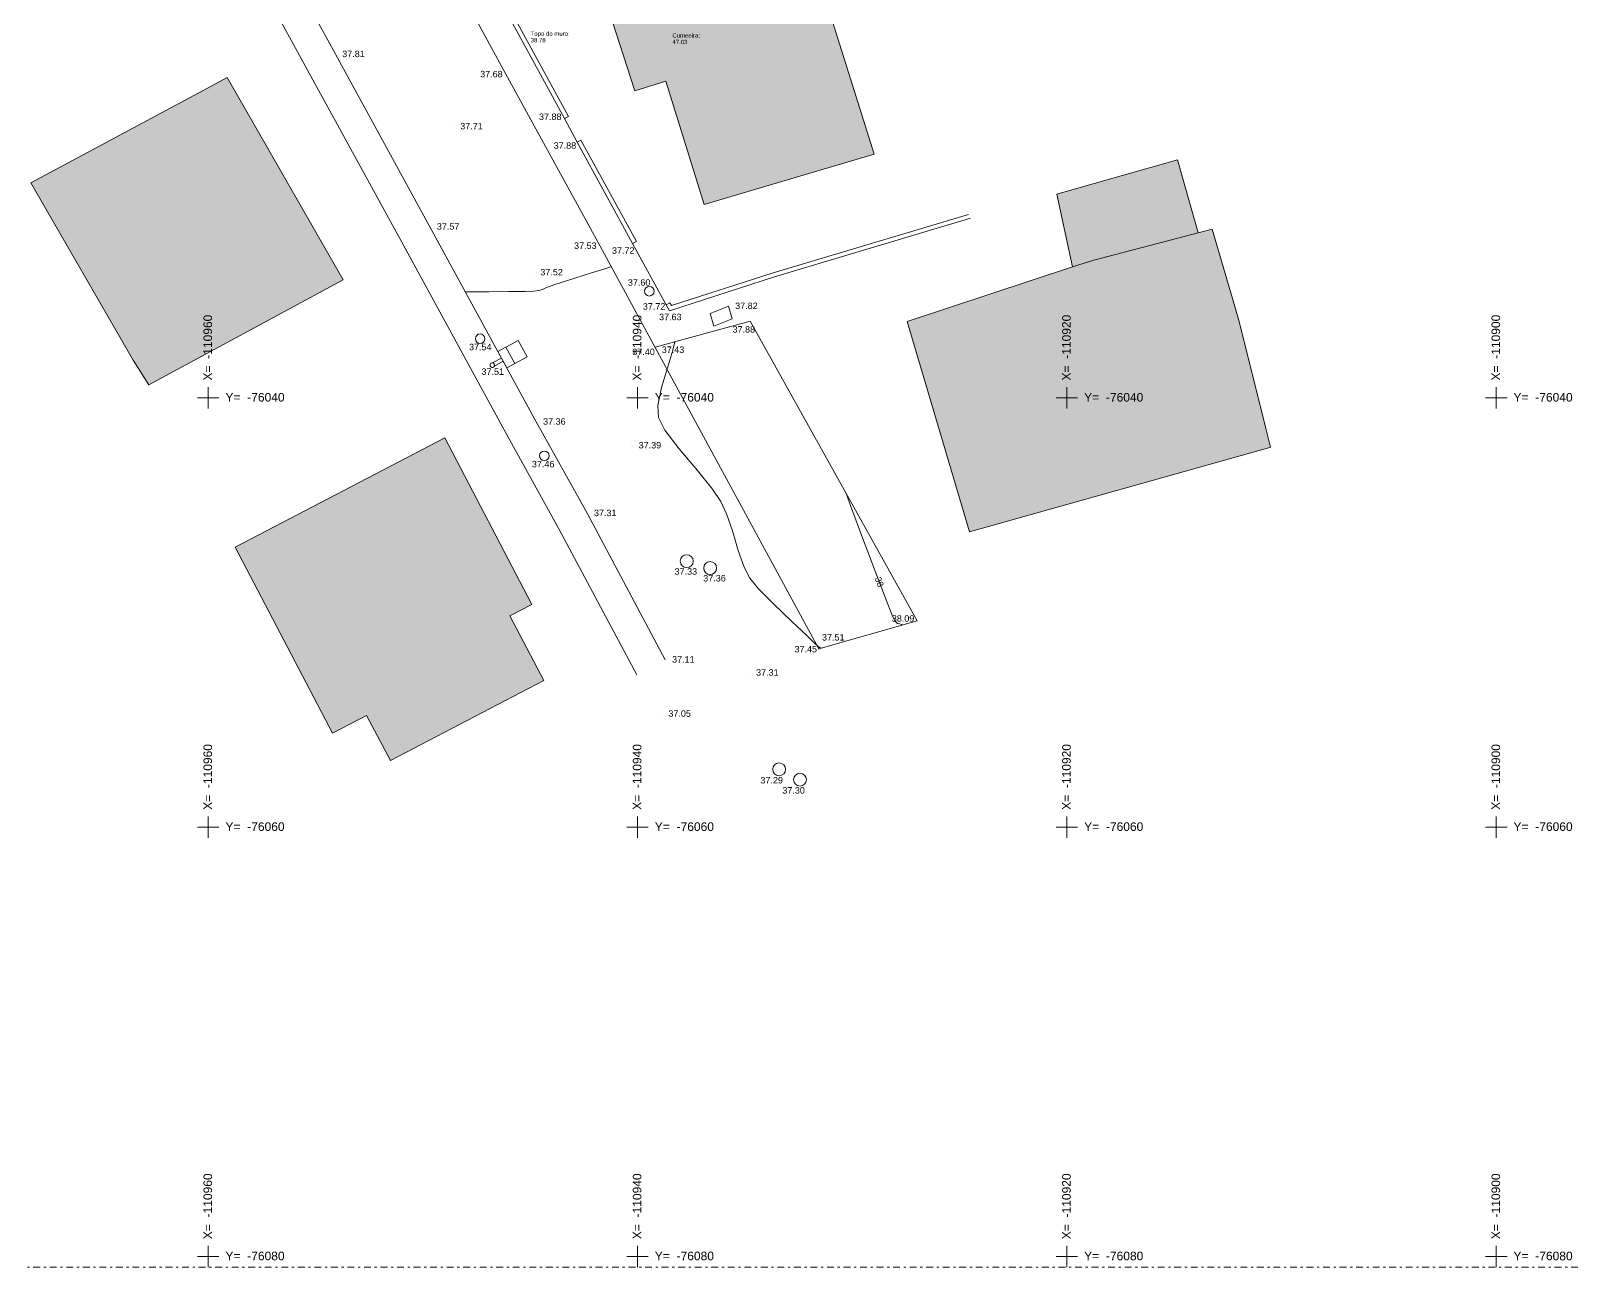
# Model space of a CAD drawing. Header units: metres. Extents: x -111189 to -108577, y -72951 to -72647.
# Drawn here: x -109256.3 to -109184.5, y -72951.2 to -72893.6 of the extents above; entities that cross this region are included whole.
import ezdxf
from ezdxf.xclip import XClip

# ---------------------------------------------------------------- set-up
doc = ezdxf.new("R2010")
doc.units = ezdxf.units.M
doc.header["$MEASUREMENT"] = 0
doc.header["$XCLIPFRAME"] = 2
doc.linetypes.add('Dot & Dashed', pattern=[0.670278, 0.3175, -0.176389, 0, -0.176389])
for name, color, linetype in [('15 - IMAGENS', 7, 'Continuous'), ('Muro Não Confinante - MNC1_1_Caixa de Telecomunicações', 7, 'Continuous'), ('Muro Não Confinante - MNC1_1_Caixa de Visita', 7, 'Continuous'), ('Muro Não Confinante - MNC1_1_Cartografia', 7, 'Continuous'), ('Muro Não Confinante - MNC1_1_CRUCES', 7, 'Continuous'), ('Muro Não Confinante - MNC1_1_CRUZ', 7, 'Continuous'), ('Muro Não Confinante - MNC1_1_CV-COTAS', 7, 'Continuous'), ('Muro Não Confinante - MNC1_1_CV-MESTRAS', 7, 'Continuous'), ('Muro Não Confinante - MNC1_1_CV-NORMAIS', 7, 'Continuous'), ('Muro Não Confinante - MNC1_1_Hatch', 7, 'Continuous'), ('Muro Não Confinante - MNC1_1_Iluminação', 7, 'Continuous'), ('Muro Não Confinante - MNC1_1_limarruamento', 7, 'Continuous'), ('Muro Não Confinante - MNC1_1_limconstexist', 7, 'Continuous'), ('Muro Não Confinante - MNC1_1_limestacionamento', 7, 'Continuous'), ('Muro Não Confinante - MNC1_1_limmuro', 7, 'Continuous'), ('Muro Não Confinante - MNC1_1_PONTOS', 7, 'Continuous'), ('Muro Não Confinante - MNC1_1_PONTOS-Z', 7, 'Continuous'), ('Muro Não Confinante - MNC1_1_txtcota', 7, 'Continuous')]:
    doc.layers.add(name, color=color, linetype=linetype)
doc.styles.add('ESTILO_GERADO_5', font='arial.ttf')

# ---------------------------------------------------------------- blocks, each defined once
blk = doc.blocks.new('Desenho_1_1', base_point=(1711.937, 3129.317))
at = {"layer": 'Muro Não Confinante - MNC1_1_Hatch', "linetype": 'Continuous', "lineweight": 18}
for points in [[(-109220.094, -72889.579), (-109229.412, -72892.594), (-109228.192, -72896.393), (-109226.754, -72895.928), (-109224.958, -72901.673), (-109217.041, -72899.341)], [(-109247.176, -72895.757), (-109248.296, -72896.377), (-109256.326, -72900.668), (-109251.566, -72908.927), (-109250.836, -72910.077), (-109241.776, -72905.197)], [(-109202.917, -72899.596), (-109208.167, -72901.087), (-109208.537, -72901.197), (-109207.797, -72904.586), (-109206.807, -72904.266), (-109201.947, -72902.996)], [(-109200.237, -72906.436), (-109200.687, -72904.896), (-109201.297, -72902.826), (-109201.947, -72902.996), (-109206.807, -72904.266), (-109207.797, -72904.586), (-109215.506, -72907.127), (-109212.596, -72916.926), (-109198.607, -72912.996), (-109198.577, -72912.986), (-109198.797, -72912.116), (-109200.037, -72907.136)], [(-109237.046, -72912.547), (-109246.806, -72917.647), (-109242.276, -72926.307), (-109240.686, -72925.477), (-109239.576, -72927.587), (-109232.426, -72923.857), (-109234.006, -72920.837), (-109232.986, -72920.307)]]:
    blk.add_hatch(color=252, dxfattribs=at).paths.add_polyline_path(points)
at = {"layer": 'Muro Não Confinante - MNC1_1_Caixa de Telecomunicações', "color": 7, "linetype": 'Continuous', "lineweight": 18}
for p, q in [((-109224.686, -72906.757), (-109223.834, -72906.416)), ((-109223.834, -72906.416), (-109223.662, -72907.01)), ((-109224.686, -72906.757), (-109224.514, -72907.351)), ((-109224.514, -72907.351), (-109223.662, -72907.01))]:
    blk.add_line(p, q, dxfattribs=at)
at = {"layer": 'Muro Não Confinante - MNC1_1_Caixa de Visita', "color": 7, "linetype": 'Continuous', "lineweight": 18}
for centre, radius in [((-109227.515, -72905.723), 0.22), ((-109235.399, -72907.931), 0.22), ((-109232.406, -72913.384), 0.22), ((-109225.771, -72918.295), 0.3), ((-109224.683, -72918.618), 0.3), ((-109221.469, -72927.99), 0.3), ((-109220.495, -72928.473), 0.3)]:
    blk.add_circle(centre, radius, dxfattribs=at)
at = {"layer": 'Muro Não Confinante - MNC1_1_Cartografia', "color": 251, "linetype": 'Continuous', "lineweight": 18, "flags": 128}
blk.add_lwpolyline([(-109212.567, -72902.327), (-109212.597, -72902.337), (-109221.686, -72905.057)], dxfattribs=at)
at = {"layer": 'Muro Não Confinante - MNC1_1_CRUZ', "color": 7, "linetype": 'Continuous', "lineweight": 18}
for p, q in [((-109248.063, -72911.183), (-109248.063, -72910.183)), ((-109228.063, -72911.183), (-109228.063, -72910.183)), ((-109208.063, -72911.183), (-109208.063, -72910.183)), ((-109188.063, -72911.183), (-109188.063, -72910.183)), ((-109248.563, -72910.683), (-109247.563, -72910.683)), ((-109228.563, -72910.683), (-109227.563, -72910.683)), ((-109208.563, -72910.683), (-109207.563, -72910.683)), ((-109188.563, -72910.683), (-109187.563, -72910.683)), ((-109248.063, -72931.183), (-109248.063, -72930.183)), ((-109228.063, -72931.183), (-109228.063, -72930.183)), ((-109208.063, -72931.183), (-109208.063, -72930.183)), ((-109188.063, -72931.183), (-109188.063, -72930.183)), ((-109248.563, -72930.683), (-109247.563, -72930.683)), ((-109228.563, -72930.683), (-109227.563, -72930.683)), ((-109208.563, -72930.683), (-109207.563, -72930.683)), ((-109188.563, -72930.683), (-109187.563, -72930.683)), ((-109248.063, -72951.183), (-109248.063, -72950.183)), ((-109228.063, -72951.183), (-109228.063, -72950.183)), ((-109208.063, -72951.183), (-109208.063, -72950.183)), ((-109188.063, -72951.183), (-109188.063, -72950.183)), ((-109248.563, -72950.683), (-109247.563, -72950.683)), ((-109228.563, -72950.683), (-109227.563, -72950.683)), ((-109208.563, -72950.683), (-109207.563, -72950.683)), ((-109188.563, -72950.683), (-109187.563, -72950.683))]:
    blk.add_line(p, q, dxfattribs=at)
at = {"layer": 'Muro Não Confinante - MNC1_1_CV-MESTRAS', "color": 32, "linetype": 'Continuous', "lineweight": 18, "flags": 128}
blk.add_lwpolyline([(-109218.369, -72915.095), (-109218.125, -72915.745), (-109217.626, -72917.079), (-109216.998, -72918.759), (-109216.49, -72920.102), (-109216.223, -72920.775), (-109216.075, -72921.072), (-109215.957, -72921.191), (-109215.853, -72921.221), (-109215.773, -72921.239), (-109215.724, -72921.274)], dxfattribs=at)
at = {"layer": 'Muro Não Confinante - MNC1_1_CV-NORMAIS', "color": 31, "linetype": 'Continuous', "lineweight": 18, "flags": 128}
for points in [[(-109236.082, -72905.746), (-109235.719, -72905.744), (-109234.982, -72905.742), (-109234.053, -72905.739), (-109233.299, -72905.733), (-109232.893, -72905.717), (-109232.663, -72905.686), (-109232.49, -72905.633), (-109232.336, -72905.566), (-109232.172, -72905.498), (-109231.965, -72905.429), (-109231.618, -72905.319), (-109230.983, -72905.116), (-109230.204, -72904.868), (-109229.586, -72904.67), (-109229.282, -72904.573)], [(-109219.504, -72922.352), (-109219.53, -72922.334), (-109219.554, -72922.326), (-109219.589, -72922.311), (-109219.666, -72922.249), (-109219.83, -72922.092), (-109220.183, -72921.751), (-109220.87, -72921.103), (-109221.728, -72920.29), (-109222.432, -72919.584), (-109222.833, -72919.089), (-109223.102, -72918.569), (-109223.371, -72917.793), (-109223.648, -72916.876), (-109223.915, -72916.084), (-109224.181, -72915.521), (-109224.575, -72914.935), (-109225.277, -72914.071), (-109226.131, -72913.056), (-109226.796, -72912.193), (-109227.092, -72911.609), (-109227.126, -72911.039), (-109226.945, -72910.204), (-109226.655, -72909.237), (-109226.421, -72908.472), (-109226.321, -72908.082)]]:
    blk.add_lwpolyline(points, dxfattribs=at)
at = {"layer": 'Muro Não Confinante - MNC1_1_Iluminação', "color": 7, "linetype": 'Continuous', "lineweight": 18}
for p, q in [((-109233.623, -72908.016), (-109234.572, -72908.529)), ((-109233.21, -72908.778), (-109233.623, -72908.016)), ((-109234.405, -72908.836), (-109234.815, -72909.058)), ((-109234.572, -72908.529), (-109234.405, -72908.836)), ((-109234.2, -72908.328), (-109233.786, -72909.09)), ((-109234.159, -72909.292), (-109233.21, -72908.778)), ((-109234.734, -72909.207), (-109234.325, -72908.985)), ((-109234.325, -72908.985), (-109234.159, -72909.292))]:
    blk.add_line(p, q, dxfattribs=at)
at = {"layer": 'Muro Não Confinante - MNC1_1_Iluminação', "color": 7, "linetype": 'Continuous', "lineweight": 18, "flags": 128}
blk.add_lwpolyline([(-109234.405, -72908.836), (-109234.325, -72908.985)], dxfattribs=at)
at = {"layer": 'Muro Não Confinante - MNC1_1_Iluminação', "color": 7, "linetype": 'Continuous', "lineweight": 18}
for start, end in [(155.31014, 261.57034), (81.57034, 155.31014), (261.57034, 335.31014), (335.31014, 81.57034)]:
    blk.add_arc((-109234.83, -72909.162), 0.106, start, end, dxfattribs=at)
at = {"layer": 'Muro Não Confinante - MNC1_1_limarruamento', "color": 7, "linetype": 'Continuous', "lineweight": 18}
for p, q in [((-109239.22, -72886.379), (-109234.287, -72895.445)), ((-109242.137, -72894.681), (-109246.001, -72887.556)), ((-109243.454, -72895.399), (-109247.319, -72888.271)), ((-109237.732, -72902.718), (-109242.137, -72894.681)), ((-109239.048, -72903.437), (-109243.454, -72895.399)), ((-109234.287, -72895.445), (-109229.893, -72903.444)), ((-109232.781, -72911.803), (-109237.732, -72902.718)), ((-109234.095, -72912.526), (-109239.048, -72903.437)), ((-109229.893, -72903.444), (-109227.243, -72908.337)), ((-109227.243, -72908.337), (-109219.608, -72922.411)), ((-109230.412, -72916.064), (-109232.781, -72911.803)), ((-109231.729, -72916.782), (-109234.095, -72912.526)), ((-109226.773, -72922.884), (-109230.412, -72916.064)), ((-109228.097, -72923.59), (-109231.729, -72916.782))]:
    blk.add_line(p, q, dxfattribs=at)
at = {"layer": 'Muro Não Confinante - MNC1_1_limconstexist', "color": 7, "linetype": 'Continuous', "lineweight": 18}
for p, q in [((-109220.094, -72889.579), (-109217.041, -72899.341)), ((-109229.412, -72892.594), (-109228.192, -72896.393)), ((-109228.192, -72896.393), (-109226.754, -72895.928)), ((-109226.754, -72895.928), (-109224.958, -72901.673)), ((-109224.958, -72901.673), (-109217.041, -72899.341))]:
    blk.add_line(p, q, dxfattribs=at)
at = {"layer": 'Muro Não Confinante - MNC1_1_limconstexist', "color": 7, "linetype": 'Continuous', "lineweight": 18, "flags": 128}
for points in [[(-109241.776, -72905.197), (-109250.836, -72910.077), (-109251.566, -72908.927), (-109256.326, -72900.668), (-109248.296, -72896.377), (-109247.176, -72895.757)], [(-109201.947, -72902.996), (-109206.807, -72904.266), (-109207.797, -72904.586), (-109208.537, -72901.197), (-109208.167, -72901.087), (-109202.917, -72899.596)], [(-109207.797, -72904.586), (-109206.807, -72904.266), (-109201.947, -72902.996), (-109201.297, -72902.826), (-109200.687, -72904.896), (-109200.237, -72906.436), (-109200.037, -72907.136), (-109198.797, -72912.116), (-109198.577, -72912.986), (-109198.607, -72912.996), (-109212.596, -72916.926), (-109215.506, -72907.127)], [(-109232.426, -72923.857), (-109239.576, -72927.587), (-109240.686, -72925.477), (-109242.276, -72926.307), (-109246.806, -72917.647), (-109237.046, -72912.547), (-109232.986, -72920.307), (-109234.006, -72920.837)]]:
    blk.add_lwpolyline(points, close=True, dxfattribs=at)
at = {"layer": 'Muro Não Confinante - MNC1_1_limestacionamento', "color": 7, "linetype": 'Continuous', "lineweight": 18}
for p, q in [((-109222.817, -72907.116), (-109227.246, -72908.333)), ((-109215.033, -72921.079), (-109222.817, -72907.116)), ((-109219.625, -72922.381), (-109215.033, -72921.079))]:
    blk.add_line(p, q, dxfattribs=at)
at = {"layer": 'Muro Não Confinante - MNC1_1_limmuro', "color": 7, "linetype": 'Continuous', "lineweight": 18}
for p, q in [((-109235.999, -72889.358), (-109231.46, -72897.677)), ((-109235.707, -72889.475), (-109231.284, -72897.581)), ((-109231.284, -72897.581), (-109231.46, -72897.677)), ((-109231.46, -72897.677), (-109230.884, -72898.777)), ((-109230.884, -72898.777), (-109230.708, -72898.681)), ((-109230.884, -72898.777), (-109228.294, -72903.499)), ((-109230.708, -72898.681), (-109228.118, -72903.403)), ((-109221.746, -72904.866), (-109212.654, -72902.145)), ((-109221.686, -72905.057), (-109212.597, -72902.337)), ((-109228.118, -72903.403), (-109228.294, -72903.499)), ((-109228.294, -72903.499), (-109226.731, -72906.359)), ((-109226.583, -72906.634), (-109221.686, -72905.057)), ((-109226.486, -72906.392), (-109221.746, -72904.866)), ((-109226.731, -72906.359), (-109226.555, -72906.264)), ((-109226.731, -72906.359), (-109226.583, -72906.634)), ((-109226.555, -72906.264), (-109226.486, -72906.392))]:
    blk.add_line(p, q, dxfattribs=at)
at = {"layer": 'Muro Não Confinante - MNC1_1_PONTOS', "color": 7, "linetype": 'Continuous', "lineweight": 18}
for p, q in [((-109233.329, -72894.157), (-109233.329, -72894.157)), ((-109242.137, -72894.681), (-109242.137, -72894.681)), ((-109234.287, -72895.445), (-109234.287, -72895.445)), ((-109228.192, -72896.393), (-109228.192, -72896.393)), ((-109236.641, -72898.045), (-109236.641, -72898.045)), ((-109231.46, -72897.677), (-109231.46, -72897.677)), ((-109230.884, -72898.777), (-109230.884, -72898.777)), ((-109224.958, -72901.673), (-109224.958, -72901.673)), ((-109237.732, -72902.718), (-109237.732, -72902.718)), ((-109229.893, -72903.444), (-109229.893, -72903.444)), ((-109228.294, -72903.499), (-109228.294, -72903.499)), ((-109232.91, -72904.848), (-109232.91, -72904.848)), ((-109227.515, -72905.723), (-109227.515, -72905.723)), ((-109226.731, -72906.359), (-109226.731, -72906.359)), ((-109226.583, -72906.634), (-109226.583, -72906.634)), ((-109223.834, -72906.416), (-109223.834, -72906.416)), ((-109224.686, -72906.757), (-109224.686, -72906.757)), ((-109223.662, -72907.01), (-109223.662, -72907.01)), ((-109222.817, -72907.116), (-109222.817, -72907.116)), ((-109235.399, -72907.931), (-109235.399, -72907.931)), ((-109227.243, -72908.337), (-109227.243, -72908.337)), ((-109227.11, -72908.295), (-109227.11, -72908.295)), ((-109234.834, -72909.163), (-109234.834, -72909.163)), ((-109232.781, -72911.803), (-109232.781, -72911.803)), ((-109228.329, -72912.909), (-109228.329, -72912.909)), ((-109232.406, -72913.384), (-109232.406, -72913.384)), ((-109230.412, -72916.064), (-109230.412, -72916.064)), ((-109225.771, -72918.295), (-109225.771, -72918.295)), ((-109224.683, -72918.618), (-109224.683, -72918.618)), ((-109215.033, -72921.079), (-109215.033, -72921.079)), ((-109219.608, -72922.411), (-109219.608, -72922.411)), ((-109219.484, -72922.34), (-109219.484, -72922.34)), ((-109226.773, -72922.884), (-109226.773, -72922.884)), ((-109222.86, -72923.496), (-109222.86, -72923.496)), ((-109226.946, -72925.41), (-109226.946, -72925.41)), ((-109221.469, -72927.99), (-109221.469, -72927.99)), ((-109220.495, -72928.473), (-109220.495, -72928.473))]:
    blk.add_line(p, q, dxfattribs=at)
at = {"layer": 'Muro Não Confinante - MNC1_1_CRUCES', "color": 7, "linetype": 'Continuous', "lineweight": 18, "char_height": 0.4, "attachment_point": 7, "rotation": 90, "style": 'ESTILO_GERADO_5'}
for s, insert in [('\\A1;{\\pql;\\fArial|b0|i0|c0|p0;\\W1.000000;-110960}', (-109247.879, -72908.865)), ('\\A1;{\\pql;\\fArial|b0|i0|c0|p0;\\W1.000000;-110940}', (-109227.879, -72908.865)), ('\\A1;{\\pql;\\fArial|b0|i0|c0|p0;\\W1.000000;-110920}', (-109207.879, -72908.865)), ('\\A1;{\\pql;\\fArial|b0|i0|c0|p0;\\W1.000000;-110900}', (-109187.879, -72908.865)), ('\\A1;{\\pql;\\fArial|b0|i0|c0|p0;\\W1.000000;X=}', (-109247.886, -72909.88)), ('\\A1;{\\pql;\\fArial|b0|i0|c0|p0;\\W1.000000;X=}', (-109227.886, -72909.88)), ('\\A1;{\\pql;\\fArial|b0|i0|c0|p0;\\W1.000000;X=}', (-109207.886, -72909.88)), ('\\A1;{\\pql;\\fArial|b0|i0|c0|p0;\\W1.000000;X=}', (-109187.886, -72909.88)), ('\\A1;{\\pql;\\fArial|b0|i0|c0|p0;\\W1.000000;-110960}', (-109247.879, -72928.865)), ('\\A1;{\\pql;\\fArial|b0|i0|c0|p0;\\W1.000000;-110940}', (-109227.879, -72928.865)), ('\\A1;{\\pql;\\fArial|b0|i0|c0|p0;\\W1.000000;-110920}', (-109207.879, -72928.865)), ('\\A1;{\\pql;\\fArial|b0|i0|c0|p0;\\W1.000000;-110900}', (-109187.879, -72928.865)), ('\\A1;{\\pql;\\fArial|b0|i0|c0|p0;\\W1.000000;X=}', (-109247.886, -72929.88)), ('\\A1;{\\pql;\\fArial|b0|i0|c0|p0;\\W1.000000;X=}', (-109227.886, -72929.88)), ('\\A1;{\\pql;\\fArial|b0|i0|c0|p0;\\W1.000000;X=}', (-109207.886, -72929.88)), ('\\A1;{\\pql;\\fArial|b0|i0|c0|p0;\\W1.000000;X=}', (-109187.886, -72929.88)), ('\\A1;{\\pql;\\fArial|b0|i0|c0|p0;\\W1.000000;-110960}', (-109247.879, -72948.865)), ('\\A1;{\\pql;\\fArial|b0|i0|c0|p0;\\W1.000000;-110940}', (-109227.879, -72948.865)), ('\\A1;{\\pql;\\fArial|b0|i0|c0|p0;\\W1.000000;-110920}', (-109207.879, -72948.865)), ('\\A1;{\\pql;\\fArial|b0|i0|c0|p0;\\W1.000000;-110900}', (-109187.879, -72948.865)), ('\\A1;{\\pql;\\fArial|b0|i0|c0|p0;\\W1.000000;X=}', (-109247.886, -72949.88)), ('\\A1;{\\pql;\\fArial|b0|i0|c0|p0;\\W1.000000;X=}', (-109227.886, -72949.88)), ('\\A1;{\\pql;\\fArial|b0|i0|c0|p0;\\W1.000000;X=}', (-109207.886, -72949.88)), ('\\A1;{\\pql;\\fArial|b0|i0|c0|p0;\\W1.000000;X=}', (-109187.886, -72949.88))]:
    blk.add_mtext(s, dxfattribs=dict(at, insert=insert))
at = {"layer": 'Muro Não Confinante - MNC1_1_CRUCES', "color": 7, "linetype": 'Continuous', "lineweight": 18, "char_height": 0.4, "attachment_point": 7, "style": 'ESTILO_GERADO_5'}
for s, insert in [('\\A1;{\\pql;\\fArial|b0|i0|c0|p0;\\W1.000000;Y=}', (-109247.261, -72910.86)), ('\\A1;{\\pql;\\fArial|b0|i0|c0|p0;\\W1.000000;-76040}', (-109246.245, -72910.867)), ('\\A1;{\\pql;\\fArial|b0|i0|c0|p0;\\W1.000000;Y=}', (-109227.261, -72910.86)), ('\\A1;{\\pql;\\fArial|b0|i0|c0|p0;\\W1.000000;-76040}', (-109226.245, -72910.867)), ('\\A1;{\\pql;\\fArial|b0|i0|c0|p0;\\W1.000000;Y=}', (-109207.261, -72910.86)), ('\\A1;{\\pql;\\fArial|b0|i0|c0|p0;\\W1.000000;-76040}', (-109206.245, -72910.867)), ('\\A1;{\\pql;\\fArial|b0|i0|c0|p0;\\W1.000000;Y=}', (-109187.261, -72910.86)), ('\\A1;{\\pql;\\fArial|b0|i0|c0|p0;\\W1.000000;-76040}', (-109186.245, -72910.867)), ('\\A1;{\\pql;\\fArial|b0|i0|c0|p0;\\W1.000000;Y=}', (-109247.261, -72930.86)), ('\\A1;{\\pql;\\fArial|b0|i0|c0|p0;\\W1.000000;-76060}', (-109246.245, -72930.867)), ('\\A1;{\\pql;\\fArial|b0|i0|c0|p0;\\W1.000000;Y=}', (-109227.261, -72930.86)), ('\\A1;{\\pql;\\fArial|b0|i0|c0|p0;\\W1.000000;-76060}', (-109226.245, -72930.867)), ('\\A1;{\\pql;\\fArial|b0|i0|c0|p0;\\W1.000000;Y=}', (-109207.261, -72930.86)), ('\\A1;{\\pql;\\fArial|b0|i0|c0|p0;\\W1.000000;-76060}', (-109206.245, -72930.867)), ('\\A1;{\\pql;\\fArial|b0|i0|c0|p0;\\W1.000000;Y=}', (-109187.261, -72930.86)), ('\\A1;{\\pql;\\fArial|b0|i0|c0|p0;\\W1.000000;-76060}', (-109186.245, -72930.867)), ('\\A1;{\\pql;\\fArial|b0|i0|c0|p0;\\W1.000000;Y=}', (-109247.261, -72950.86)), ('\\A1;{\\pql;\\fArial|b0|i0|c0|p0;\\W1.000000;-76080}', (-109246.245, -72950.867)), ('\\A1;{\\pql;\\fArial|b0|i0|c0|p0;\\W1.000000;Y=}', (-109227.261, -72950.86)), ('\\A1;{\\pql;\\fArial|b0|i0|c0|p0;\\W1.000000;-76080}', (-109226.245, -72950.867)), ('\\A1;{\\pql;\\fArial|b0|i0|c0|p0;\\W1.000000;Y=}', (-109207.261, -72950.86)), ('\\A1;{\\pql;\\fArial|b0|i0|c0|p0;\\W1.000000;-76080}', (-109206.245, -72950.867)), ('\\A1;{\\pql;\\fArial|b0|i0|c0|p0;\\W1.000000;Y=}', (-109187.261, -72950.86)), ('\\A1;{\\pql;\\fArial|b0|i0|c0|p0;\\W1.000000;-76080}', (-109186.245, -72950.867))]:
    blk.add_mtext(s, dxfattribs=dict(at, insert=insert))
at = {"layer": 'Muro Não Confinante - MNC1_1_CV-COTAS', "color": 7, "linetype": 'Continuous', "lineweight": 18, "insert": (-109216.801, -72919.258), "char_height": 0.3, "attachment_point": 5, "rotation": 290.69997, "style": 'ESTILO_GERADO_5'}
blk.add_mtext('\\A1;{\\pqc;\\fArial|b0|i0|c0|p0;\\W1.000000;38}', dxfattribs=at)
at = {"layer": 'Muro Não Confinante - MNC1_1_PONTOS-Z', "color": 7, "linetype": 'Continuous', "lineweight": 18, "char_height": 0.3, "attachment_point": 7, "style": 'ESTILO_GERADO_5'}
for s, insert in [('\\A1;{\\pql;\\fArial|b0|i0|c0|p0;\\W1.000000;37.81}', (-109241.82, -72894.819)), ('\\A1;{\\pql;\\fArial|b0|i0|c0|p0;\\W1.000000;37.68}', (-109235.397, -72895.76)), ('\\A1;{\\pql;\\fArial|b0|i0|c0|p0;\\W1.000000;37.71}', (-109236.324, -72898.183)), ('\\A1;{\\pql;\\fArial|b0|i0|c0|p0;\\W1.000000;37.88}', (-109232.655, -72897.747)), ('\\A1;{\\pql;\\fArial|b0|i0|c0|p0;\\W1.000000;37.88}', (-109231.971, -72899.087)), ('\\A1;{\\pql;\\fArial|b0|i0|c0|p0;\\W1.000000;37.57}', (-109237.414, -72902.856)), ('\\A1;{\\pql;\\fArial|b0|i0|c0|p0;\\W1.000000;37.53}', (-109231.021, -72903.752)), ('\\A1;{\\pql;\\fArial|b0|i0|c0|p0;\\W1.000000;37.72}', (-109229.256, -72903.979)), ('\\A1;{\\pql;\\fArial|b0|i0|c0|p0;\\W1.000000;37.52}', (-109232.592, -72904.986)), ('\\A1;{\\pql;\\fArial|b0|i0|c0|p0;\\W1.000000;37.60}', (-109228.515, -72905.47)), ('\\A1;{\\pql;\\fArial|b0|i0|c0|p0;\\W1.000000;37.72}', (-109227.818, -72906.58)), ('\\A1;{\\pql;\\fArial|b0|i0|c0|p0;\\W1.000000;37.82}', (-109223.516, -72906.554)), ('\\A1;{\\pql;\\fArial|b0|i0|c0|p0;\\W1.000000;37.63}', (-109227.061, -72907.073)), ('\\A1;{\\pql;\\fArial|b0|i0|c0|p0;\\W1.000000;37.88}', (-109223.638, -72907.652)), ('\\A1;{\\pql;\\fArial|b0|i0|c0|p0;\\W1.000000;37.54}', (-109235.915, -72908.473)), ('\\A1;{\\pql;\\fArial|b0|i0|c0|p0;\\W1.000000;37.40}', (-109228.309, -72908.698)), ('\\A1;{\\pql;\\fArial|b0|i0|c0|p0;\\W1.000000;37.43}', (-109226.936, -72908.599)), ('\\A1;{\\pql;\\fArial|b0|i0|c0|p0;\\W1.000000;37.51}', (-109235.333, -72909.62)), ('\\A1;{\\pql;\\fArial|b0|i0|c0|p0;\\W1.000000;37.36}', (-109232.463, -72911.941)), ('\\A1;{\\pql;\\fArial|b0|i0|c0|p0;\\W1.000000;37.39}', (-109228.012, -72913.048)), ('\\A1;{\\pql;\\fArial|b0|i0|c0|p0;\\W1.000000;37.46}', (-109232.986, -72913.928)), ('\\A1;{\\pql;\\fArial|b0|i0|c0|p0;\\W1.000000;37.31}', (-109230.094, -72916.202)), ('\\A1;{\\pql;\\fArial|b0|i0|c0|p0;\\W1.000000;37.33}', (-109226.338, -72918.929)), ('\\A1;{\\pql;\\fArial|b0|i0|c0|p0;\\W1.000000;37.36}', (-109225.004, -72919.245)), ('\\A1;{\\pql;\\fArial|b0|i0|c0|p0;\\W1.000000;38.09}', (-109216.22, -72921.118)), ('\\A1;{\\pql;\\fArial|b0|i0|c0|p0;\\W1.000000;37.51}', (-109219.472, -72921.996)), ('\\A1;{\\pql;\\fArial|b0|i0|c0|p0;\\W1.000000;37.45}', (-109220.753, -72922.55)), ('\\A1;{\\pql;\\fArial|b0|i0|c0|p0;\\W1.000000;37.11}', (-109226.456, -72923.023)), ('\\A1;{\\pql;\\fArial|b0|i0|c0|p0;\\W1.000000;37.31}', (-109222.542, -72923.634)), ('\\A1;{\\pql;\\fArial|b0|i0|c0|p0;\\W1.000000;37.05}', (-109226.628, -72925.548)), ('\\A1;{\\pql;\\fArial|b0|i0|c0|p0;\\W1.000000;37.29}', (-109222.339, -72928.654)), ('\\A1;{\\pql;\\fArial|b0|i0|c0|p0;\\W1.000000;37.30}', (-109221.321, -72929.126))]:
    blk.add_mtext(s, dxfattribs=dict(at, insert=insert))
at = {"layer": 'Muro Não Confinante - MNC1_1_txtcota', "color": 7, "linetype": 'Continuous', "lineweight": 18, "char_height": 0.2, "attachment_point": 1, "style": 'ESTILO_GERADO_5'}
for s, insert, line_spacing_factor in [('\\A1;{\\pql;\\fArial|b0|i0|c0|p0;\\W1.000000;Topo do muro:\\P\\pql;\\fArial|b0|i0|c0|p0;\\W1.000000;38.78}', (-109233.044, -72893.623), 0.906541), ('\\A1;{\\pql;\\fArial|b0|i0|c0|p0;\\W1.000000;Cumeeira:\\P\\pql;\\fArial|b0|i0|c0|p0;\\W1.000000;47.03}', (-109226.44, -72893.706), 0.907863)]:
    blk.add_mtext(s, dxfattribs=dict(at, insert=insert, line_spacing_factor=line_spacing_factor))

msp = doc.modelspace()

# ---------------------------------------------------------------- block references
at = {"layer": '15 - IMAGENS', "color": 7, "linetype": 'Dot & Dashed', "lineweight": 13}
ref = msp.add_blockref('Desenho_1_1', (1711.937, 3129.317), dxfattribs=at)
XClip(ref).set_block_clipping_path([(-109288.5627906391, -72951.182822302), (-109164.5370606391, -72826.892712302)])

doc.saveas('drawing.dxf')
